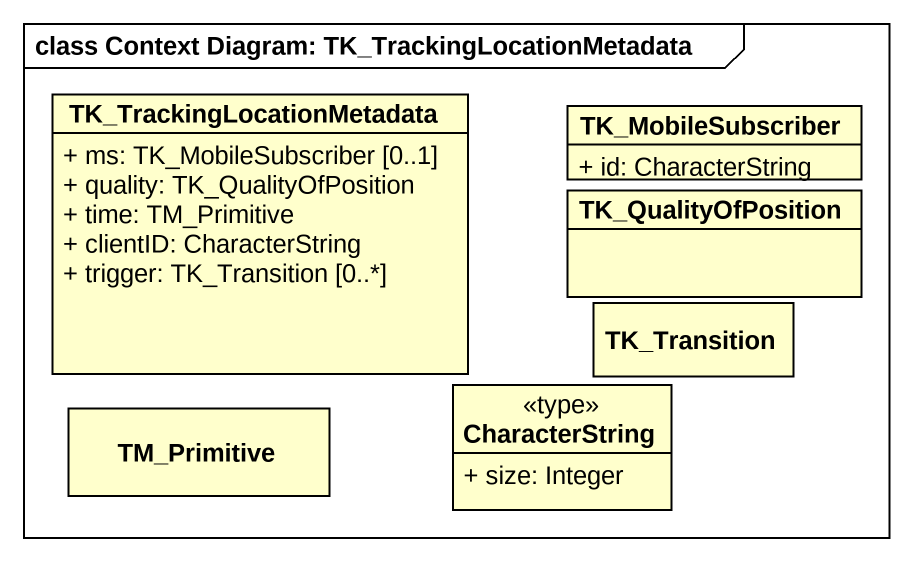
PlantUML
@startuml
mainframe class Context Diagram: TK_TrackingLocationMetadata
hide circle
hide empty members
skinparam classAttributeIconSize 0
class TK_TrackingLocationMetadata {
  + ms: TK_MobileSubscriber [0..1]
  + quality: TK_QualityOfPosition
  + time: TM_Primitive
  + clientID: CharacterString
  + trigger: TK_Transition [0..*]
}
class TK_MobileSubscriber {
  + id: CharacterString
}
class TK_QualityOfPosition
class TK_Transition
class TM_Primitive
class CharacterString <<type>> {
  + size: Integer
}
@enduml
